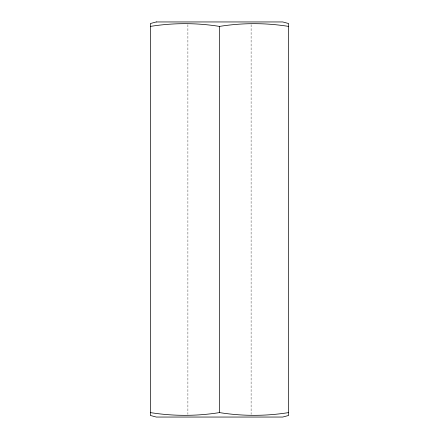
<?xml version="1.0" encoding="UTF-8"?>
<svg xmlns="http://www.w3.org/2000/svg" width="439" height="439" viewBox="0 0 439 439"><rect width="100%" height="100%" fill="white"/><g stroke="black" fill="none" stroke-linecap="round" stroke-linejoin="round"><path stroke-width="0.33" stroke-dasharray="2.19 1.65" d="M251.108 24.694L251.108 414.306M187.892 24.694L187.892 414.306"/><path stroke-width="0.66" d="M150.357 26.406C173.251 22.762 196.606 22.762 219.5 26.406C242.394 22.762 265.749 22.762 288.642 26.406M288.642 412.594C265.749 416.238 242.394 416.238 219.5 412.594C196.606 416.238 173.251 416.238 150.357 412.594M219.5 26.406L219.5 412.594M156.284 21.95L150.357 23.536L150.357 415.464L156.284 417.05L282.716 417.05L288.642 415.464L288.642 23.536L282.716 21.95L156.284 21.95"/></g></svg>
